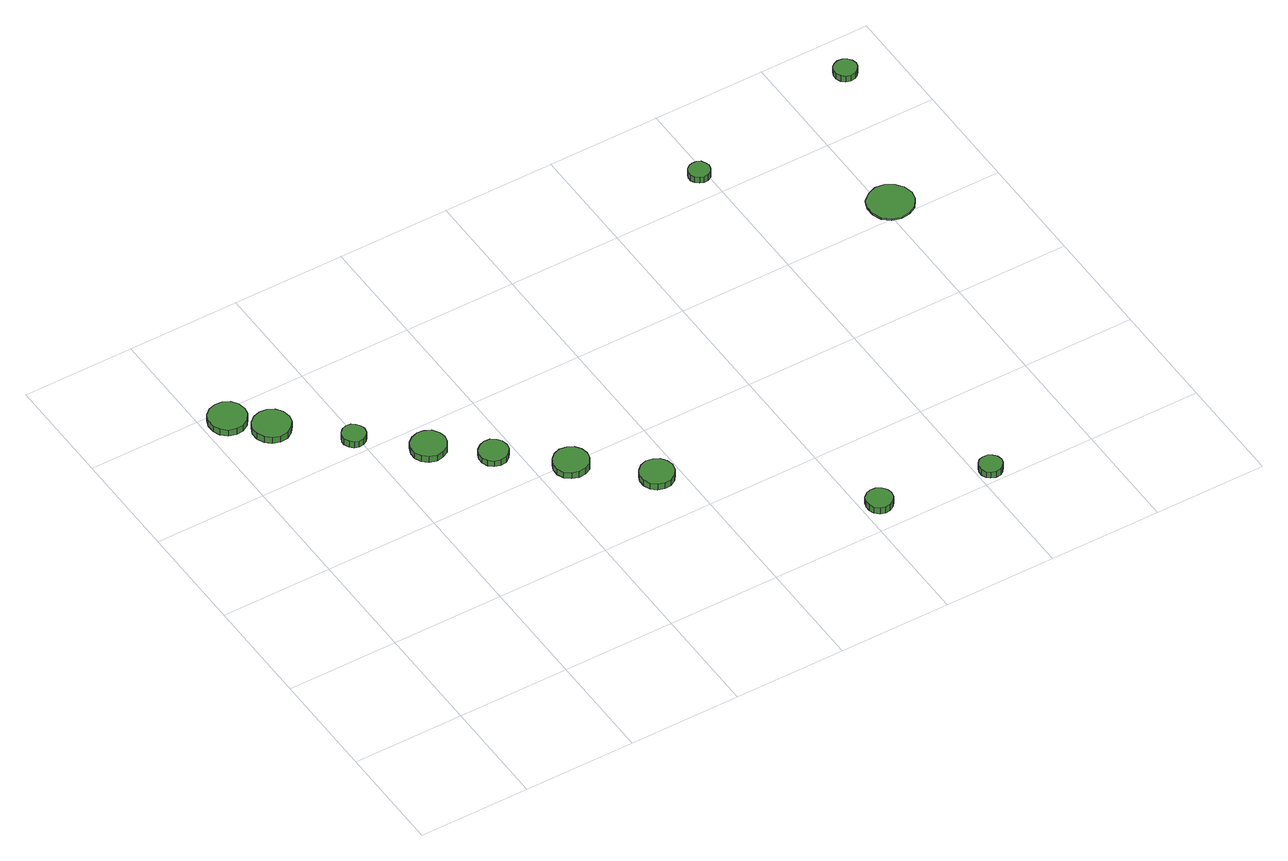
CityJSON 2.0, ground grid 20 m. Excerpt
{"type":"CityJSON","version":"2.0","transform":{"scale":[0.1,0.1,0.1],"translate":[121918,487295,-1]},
"CityObjects":{
"tree1":{"type":"SolitaryVegetationObject","attributes":{"function":"something"},"geometry":[{"type":"MultiSurface","lod":"1","boundaries":[[[0,1,2,3,4,5,6,7,8,9,10,11,12,13,14]],[[15,16,17,18,19,20,21,22,23,24,25,26,27,28,29]],[[0,29,28,1]],[[1,28,27,2]],[[2,27,26,3]],[[3,26,25,4]],[[4,25,24,5]],[[5,24,23,6]],[[6,23,22,7]],[[7,22,21,8]],[[8,21,20,9]],[[9,20,19,10]],[[10,19,18,11]],[[11,18,17,12]],[[12,17,16,13]],[[13,16,15,14]],[[14,15,29,0]]]}]},
"tree2":{"type":"SolitaryVegetationObject","attributes":{"function":"something"},"geometry":[{"type":"MultiSurface","lod":"1","boundaries":[[[30,31,32,33,34,35,36,37,38,39,40,41,42,43,44]],[[45,46,47,48,49,50,51,52,53,54,55,56,57,58,59]],[[30,59,58,31]],[[31,58,57,32]],[[32,57,56,33]],[[33,56,55,34]],[[34,55,54,35]],[[35,54,53,36]],[[36,53,52,37]],[[37,52,51,38]],[[38,51,50,39]],[[39,50,49,40]],[[40,49,48,41]],[[41,48,47,42]],[[42,47,46,43]],[[43,46,45,44]],[[44,45,59,30]]]}]},
"tree3":{"type":"SolitaryVegetationObject","attributes":{"function":"something"},"geometry":[{"type":"MultiSurface","lod":"1","boundaries":[[[60,61,62,63,64,65,66,67,68,69,70,71,72,73,74]],[[75,76,77,78,79,80,81,82,83,84,85,86,87,88,89]],[[60,89,88,61]],[[61,88,87,62]],[[62,87,86,63]],[[63,86,85,64]],[[64,85,84,65]],[[65,84,83,66]],[[66,83,82,67]],[[67,82,81,68]],[[68,81,80,69]],[[69,80,79,70]],[[70,79,78,71]],[[71,78,77,72]],[[72,77,76,73]],[[73,76,75,74]],[[74,75,89,60]]]}]},
"tree4":{"type":"SolitaryVegetationObject","attributes":{"function":"something"},"geometry":[{"type":"MultiSurface","lod":"1","boundaries":[[[90,91,92,93,94,95,96,97,98,99,100,101,102,103,104]],[[105,106,107,108,109,110,111,112,113,114,115,116,117,118,119]],[[90,119,118,91]],[[91,118,117,92]],[[92,117,116,93]],[[93,116,115,94]],[[94,115,114,95]],[[95,114,113,96]],[[96,113,112,97]],[[97,112,111,98]],[[98,111,110,99]],[[99,110,109,100]],[[100,109,108,101]],[[101,108,107,102]],[[102,107,106,103]],[[103,106,105,104]],[[104,105,119,90]]]}]},
"tree5":{"type":"SolitaryVegetationObject","attributes":{"function":"something"},"geometry":[{"type":"MultiSurface","lod":"1","boundaries":[[[120,121,122,123,124,125,126,127,128,129,130,131,132,133,134]],[[135,136,137,138,139,140,141,142,143,144,145,146,147,148,149]],[[120,149,148,121]],[[121,148,147,122]],[[122,147,146,123]],[[123,146,145,124]],[[124,145,144,125]],[[125,144,143,126]],[[126,143,142,127]],[[127,142,141,128]],[[128,141,140,129]],[[129,140,139,130]],[[130,139,138,131]],[[131,138,137,132]],[[132,137,136,133]],[[133,136,135,134]],[[134,135,149,120]]]}]},
"tree6":{"type":"SolitaryVegetationObject","attributes":{"function":"something"},"geometry":[{"type":"MultiSurface","lod":"1","boundaries":[[[150,151,152,153,154,155,156,157,158,159,160,161,162,163,164]],[[165,166,167,168,169,170,171,172,173,174,175,176,177,178,179]],[[150,179,178,151]],[[151,178,177,152]],[[152,177,176,153]],[[153,176,175,154]],[[154,175,174,155]],[[155,174,173,156]],[[156,173,172,157]],[[157,172,171,158]],[[158,171,170,159]],[[159,170,169,160]],[[160,169,168,161]],[[161,168,167,162]],[[162,167,166,163]],[[163,166,165,164]],[[164,165,179,150]]]}]},
"tree7":{"type":"SolitaryVegetationObject","attributes":{"function":"something"},"geometry":[{"type":"MultiSurface","lod":"1","boundaries":[[[180,181,182,183,184,185,186,187,188,189,190,191,192,193,194]],[[195,196,197,198,199,200,201,202,203,204,205,206,207,208,209]],[[180,209,208,181]],[[181,208,207,182]],[[182,207,206,183]],[[183,206,205,184]],[[184,205,204,185]],[[185,204,203,186]],[[186,203,202,187]],[[187,202,201,188]],[[188,201,200,189]],[[189,200,199,190]],[[190,199,198,191]],[[191,198,197,192]],[[192,197,196,193]],[[193,196,195,194]],[[194,195,209,180]]]}]},
"tree8":{"type":"SolitaryVegetationObject","attributes":{"function":"something"},"geometry":[{"type":"MultiSurface","lod":"1","boundaries":[[[210,211,212,213,214,215,216,217,218,219,220,221,222,223,224]],[[225,226,227,228,229,230,231,232,233,234,235,236,237,238,239]],[[210,239,238,211]],[[211,238,237,212]],[[212,237,236,213]],[[213,236,235,214]],[[214,235,234,215]],[[215,234,233,216]],[[216,233,232,217]],[[217,232,231,218]],[[218,231,230,219]],[[219,230,229,220]],[[220,229,228,221]],[[221,228,227,222]],[[222,227,226,223]],[[223,226,225,224]],[[224,225,239,210]]]}]},
"tree9":{"type":"SolitaryVegetationObject","attributes":{"function":"something"},"geometry":[{"type":"MultiSurface","lod":"1","boundaries":[[[240,241,242,243,244,245,246,247,248,249,250,251,252,253,254]],[[255,256,257,258,259,260,261,262,263,264,265,266,267,268,269]],[[240,269,268,241]],[[241,268,267,242]],[[242,267,266,243]],[[243,266,265,244]],[[244,265,264,245]],[[245,264,263,246]],[[246,263,262,247]],[[247,262,261,248]],[[248,261,260,249]],[[249,260,259,250]],[[250,259,258,251]],[[251,258,257,252]],[[252,257,256,253]],[[253,256,255,254]],[[254,255,269,240]]]}]},
"tree10":{"type":"SolitaryVegetationObject","attributes":{"function":"something"},"geometry":[{"type":"MultiSurface","lod":"1","boundaries":[[[270,271,272,273,274,275,276,277,278,279,280,281,282,283,284]],[[285,286,287,288,289,290,291,292,293,294,295,296,297,298,299]],[[270,299,298,271]],[[271,298,297,272]],[[272,297,296,273]],[[273,296,295,274]],[[274,295,294,275]],[[275,294,293,276]],[[276,293,292,277]],[[277,292,291,278]],[[278,291,290,279]],[[279,290,289,280]],[[280,289,288,281]],[[281,288,287,282]],[[282,287,286,283]],[[283,286,285,284]],[[284,285,299,270]]]}]},
"tree11":{"type":"SolitaryVegetationObject","attributes":{"function":"something"},"geometry":[{"type":"MultiSurface","lod":"1","boundaries":[[[300,301,302,303,304,305,306,307,308,309,310,311,312,313,314]],[[315,316,317,318,319,320,321,322,323,324,325,326,327,328,329]],[[300,329,328,301]],[[301,328,327,302]],[[302,327,326,303]],[[303,326,325,304]],[[304,325,324,305]],[[305,324,323,306]],[[306,323,322,307]],[[307,322,321,308]],[[308,321,320,309]],[[309,320,319,310]],[[310,319,318,311]],[[311,318,317,312]],[[312,317,316,313]],[[313,316,315,314]],[[314,315,329,300]]]}]},
"tree12":{"type":"SolitaryVegetationObject","attributes":{"function":"something"},"geometry":[{"type":"MultiSurface","lod":"1","boundaries":[[[330,331,332,333,334,335,336,337,338,339,340,341,342,343,344]],[[345,346,347,348,349,350,351,352,353,354,355,356,357,358,359]],[[330,359,358,331]],[[331,358,357,332]],[[332,357,356,333]],[[333,356,355,334]],[[334,355,354,335]],[[335,354,353,336]],[[336,353,352,337]],[[337,352,351,338]],[[338,351,350,339]],[[339,350,349,340]],[[340,349,348,341]],[[341,348,347,342]],[[342,347,346,343]],[[343,346,345,344]],[[344,345,359,330]]]}]}
},
"vertices":[
[72,769,29],[69,783,29],[61,794,29],[49,801,29],[36,802,29],[22,798,29],[12,789,29],[7,776,29],[7,762,29],[12,750,29],[22,740,29],[36,736,29],[49,737,29],[61,744,29],[69,756,29],[69,756,16],[61,744,16],[49,737,16],[36,736,16],[22,740,16],[12,750,16],[7,762,16],[7,776,16],[12,789,16],[22,798,16],[36,802,16],[49,801,16],[61,794,16],[69,783,16],[72,769,16],
[124,717,28],[121,731,28],[113,742,28],[101,749,28],[87,750,28],[74,746,28],[64,737,28],[58,724,28],[58,711,28],[64,698,28],[74,689,28],[87,684,28],[101,686,28],[113,693,28],[121,704,28],[121,704,15],[113,693,15],[101,686,15],[87,684,15],[74,689,15],[64,698,15],[58,711,15],[58,724,15],[64,737,15],[74,746,15],[87,750,15],[101,749,15],[113,742,15],[121,731,15],[124,717,15],
[212,629,27],[210,637,27],[205,644,27],[198,649,27],[189,650,27],[181,647,27],[175,641,27],[171,633,27],[171,625,27],[175,617,27],[181,611,27],[189,608,27],[198,609,27],[205,613,27],[210,620,27],[210,620,14],[205,613,14],[198,609,14],[189,608,14],[181,611,14],[175,617,14],[171,625,14],[171,633,14],[175,641,14],[181,647,14],[189,650,14],[198,649,14],[205,644,14],[210,637,14],[212,629,14],
[311,544,28],[308,556,28],[301,567,28],[289,573,28],[277,574,28],[265,570,28],[255,562,28],[250,550,28],[250,537,28],[255,526,28],[265,517,28],[277,513,28],[289,515,28],[301,521,28],[308,531,28],[308,531,15],[301,521,15],[289,515,15],[277,513,15],[265,517,15],[255,526,15],[250,537,15],[250,550,15],[255,562,15],[265,570,15],[277,574,15],[289,573,15],[301,567,15],[308,556,15],[311,544,15],
[387,476,26],[385,487,26],[379,495,26],[370,501,26],[359,502,26],[349,498,26],[341,491,26],[337,482,26],[337,471,26],[341,461,26],[349,454,26],[359,451,26],[370,452,26],[379,458,26],[385,466,26],[385,466,14],[379,458,14],[370,452,14],[359,451,14],[349,454,14],[341,461,14],[337,471,14],[337,482,14],[341,491,14],[349,498,14],[359,502,14],[370,501,14],[379,495,14],[385,487,14],[387,476,14],
[486,390,27],[483,403,27],[476,413,27],[465,419,27],[452,421,27],[440,417,27],[430,408,27],[425,397,27],[425,384,27],[430,372,27],[440,364,27],[452,360,27],[465,361,27],[476,367,27],[483,378,27],[483,378,14],[476,367,14],[465,361,14],[452,360,14],[440,364,14],[430,372,14],[425,384,14],[425,397,14],[430,408,14],[440,417,14],[452,421,14],[465,419,14],[476,413,14],[483,403,14],[486,390,14],
[589,295,26],[586,307,26],[579,317,26],[568,323,26],[556,325,26],[544,321,26],[535,312,26],[530,301,26],[530,289,26],[535,277,26],[544,269,26],[556,265,26],[568,266,26],[579,273,26],[586,283,26],[586,283,13],[579,273,13],[568,266,13],[556,265,13],[544,269,13],[535,277,13],[530,289,13],[530,301,13],[535,312,13],[544,321,13],[556,325,13],[568,323,13],[579,317,13],[586,307,13],[589,295,13],
[852,51,28],[850,60,28],[844,68,28],[835,73,28],[826,74,28],[817,71,28],[809,64,28],[806,55,28],[806,46,28],[809,37,28],[817,30,28],[826,27,28],[835,28,28],[844,33,28],[850,41,28],[850,41,15],[844,33,15],[835,28,15],[826,27,15],[817,30,15],[809,37,15],[806,46,15],[806,55,15],[809,64,15],[817,71,15],[826,74,15],[835,73,15],[844,68,15],[850,60,15],[852,51,15],
[1042,20,30],[1040,29,30],[1035,35,30],[1028,40,30],[1019,40,30],[1011,38,30],[1005,32,30],[1002,24,30],[1002,16,30],[1005,8,30],[1011,3,30],[1019,0,30],[1028,1,30],[1035,5,30],[1040,12,30],[1040,12,17],[1035,5,17],[1028,1,17],[1019,0,17],[1011,3,17],[1005,8,17],[1002,16,17],[1002,24,17],[1005,32,17],[1011,38,17],[1019,40,17],[1028,40,17],[1035,35,17],[1040,29,17],[1042,20,17],
[1003,844,31],[1001,851,31],[997,858,31],[990,862,31],[982,862,31],[975,860,31],[969,855,31],[966,848,31],[966,840,31],[969,833,31],[975,828,31],[982,825,31],[990,826,31],[997,830,31],[1001,836,31],[1001,836,18],[997,830,18],[990,826,18],[982,825,18],[975,828,18],[969,833,18],[966,840,18],[966,848,18],[969,855,18],[975,860,18],[982,862,18],[990,862,18],[997,858,18],[1001,851,18],[1003,844,18],
[1257,633,12],[1253,650,12],[1243,663,12],[1229,672,12],[1212,674,12],[1196,668,12],[1183,657,12],[1177,642,12],[1177,625,12],[1183,609,12],[1196,598,12],[1212,593,12],[1229,595,12],[1243,603,12],[1253,617,12],[1253,617,9],[1243,603,9],[1229,595,9],[1212,593,9],[1196,598,9],[1183,609,9],[1177,625,9],[1177,642,9],[1183,657,9],[1196,668,9],[1212,674,9],[1229,672,9],[1243,663,9],[1253,650,9],[1257,633,9],
[1332,922,26],[1330,930,26],[1325,937,26],[1318,941,26],[1309,942,26],[1301,939,26],[1295,934,26],[1292,926,26],[1292,918,26],[1295,910,26],[1301,904,26],[1309,902,26],[1318,903,26],[1325,907,26],[1330,914,26],[1330,914,13],[1325,907,13],[1318,903,13],[1309,902,13],[1301,904,13],[1295,910,13],[1292,918,13],[1292,926,13],[1295,934,13],[1301,939,13],[1309,942,13],[1318,941,13],[1325,937,13],[1330,930,13],[1332,922,13]
]}
